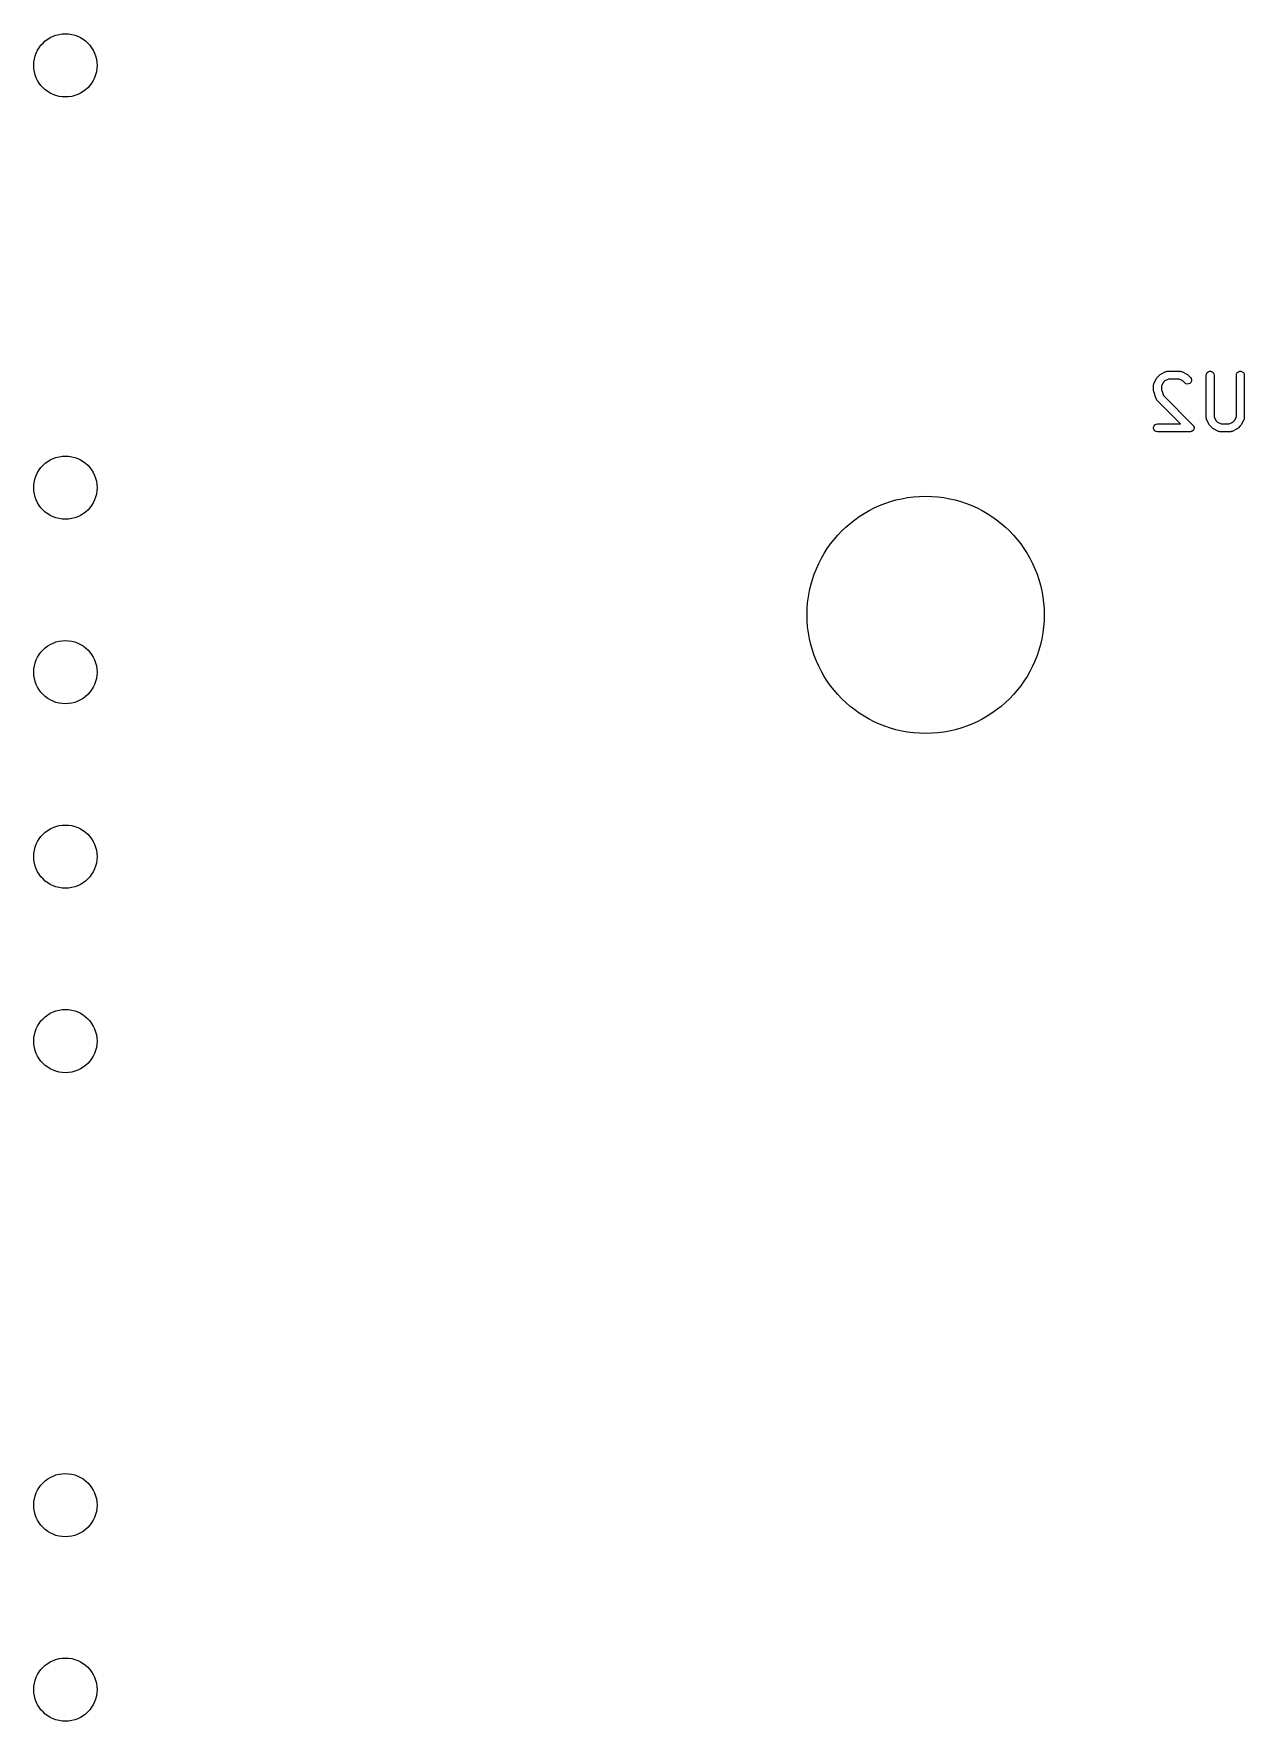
# Model space of a CAD drawing. Extents: x 84 to 155, y -171 to -35.
# Drawn here: x 90.97 to 113.93, y -169.07 to -137.06 of the extents above; entities that cross this region are included whole.
import ezdxf

# ---------------------------------------------------------------- set-up
doc = ezdxf.new("R2010")
doc.units = 0
doc.header["$MEASUREMENT"] = 0
doc.layers.add('BLACK', color=7, linetype='CONTINUOUS')

msp = doc.modelspace()

# ---------------------------------------------------------------- linework, layer by layer
at = {"layer": 'BLACK', "linetype": 'CONTINUOUS'}
for p, q in [((112.209, -143.716), (112.212, -143.707)), ((112.21, -143.72), (112.209, -143.716)), ((112.209, -143.724), (112.21, -143.72)), ((112.209, -143.82), (112.209, -143.724)), ((112.212, -143.707), (112.213, -143.699)), ((112.213, -143.699), (112.216, -143.695)), ((112.216, -143.695), (112.217, -143.691)), ((112.217, -143.691), (112.265, -143.596)), ((112.265, -143.596), (112.272, -143.586)), ((112.272, -143.586), (112.279, -143.576)), ((112.279, -143.576), (112.326, -143.528)), ((112.326, -143.528), (112.336, -143.522)), ((112.336, -143.522), (112.346, -143.514)), ((112.346, -143.514), (112.441, -143.467)), ((112.393, -143.674), (112.359, -143.742)), ((112.359, -143.742), (112.359, -143.807)), ((112.424, -143.643), (112.393, -143.674)), ((112.492, -143.609), (112.424, -143.643)), ((112.441, -143.467), (112.445, -143.466)), ((112.445, -143.466), (112.449, -143.463)), ((112.449, -143.463), (112.457, -143.462)), ((112.457, -143.462), (112.466, -143.459)), ((112.466, -143.459), (112.47, -143.46)), ((112.47, -143.46), (112.474, -143.459)), ((112.474, -143.459), (112.713, -143.459)), ((112.695, -143.609), (112.492, -143.609)), ((112.763, -143.643), (112.695, -143.609)), ((112.713, -143.459), (112.717, -143.46)), ((112.717, -143.46), (112.721, -143.459)), ((112.721, -143.459), (112.73, -143.462)), ((112.73, -143.462), (112.738, -143.463)), ((112.738, -143.463), (112.742, -143.466)), ((112.742, -143.466), (112.746, -143.467)), ((112.746, -143.467), (112.841, -143.514)), ((112.802, -143.682), (112.763, -143.643)), ((112.824, -143.697), (112.802, -143.682)), ((112.849, -143.704), (112.824, -143.697)), ((112.841, -143.514), (112.851, -143.522)), ((112.875, -143.702), (112.849, -143.704)), ((112.851, -143.522), (112.861, -143.528)), ((112.861, -143.528), (112.908, -143.576)), ((112.898, -143.691), (112.875, -143.702)), ((112.917, -143.672), (112.898, -143.691)), ((112.908, -143.576), (112.923, -143.597)), ((112.928, -143.649), (112.917, -143.672)), ((112.923, -143.597), (112.93, -143.623)), ((112.93, -143.623), (112.928, -143.649)), ((113.209, -143.534), (113.213, -143.508)), ((113.209, -144.343), (113.209, -143.534)), ((113.213, -143.508), (113.227, -143.486)), ((113.227, -143.486), (113.246, -143.469)), ((113.246, -143.469), (113.271, -143.46)), ((113.271, -143.46), (113.297, -143.46)), ((113.297, -143.46), (113.321, -143.469)), ((113.321, -143.469), (113.341, -143.486)), ((113.341, -143.486), (113.354, -143.508)), ((113.354, -143.508), (113.359, -143.534)), ((113.359, -143.534), (113.359, -144.326)), ((113.78, -143.534), (113.785, -143.508)), ((113.78, -144.326), (113.78, -143.534)), ((113.785, -143.508), (113.798, -143.486)), ((113.798, -143.486), (113.818, -143.469)), ((113.818, -143.469), (113.842, -143.46)), ((113.842, -143.46), (113.868, -143.46)), ((113.868, -143.46), (113.893, -143.469)), ((113.893, -143.469), (113.913, -143.486)), ((113.913, -143.486), (113.926, -143.508)), ((113.926, -143.508), (113.93, -143.534)), ((113.93, -143.534), (113.93, -144.343)), ((112.211, -143.831), (112.209, -143.82)), ((112.213, -143.843), (112.211, -143.831)), ((112.26, -143.986), (112.213, -143.843)), ((112.263, -143.99), (112.26, -143.986)), ((112.264, -143.994), (112.263, -143.99)), ((112.269, -144.001), (112.264, -143.994)), ((112.273, -144.009), (112.269, -144.001)), ((112.276, -144.012), (112.273, -144.009)), ((112.279, -144.015), (112.276, -144.012)), ((112.722, -144.459), (112.279, -144.015)), ((112.359, -143.807), (112.397, -143.922)), ((112.397, -143.922), (112.956, -144.481)), ((113.21, -144.348), (113.209, -144.343)), ((113.209, -144.352), (113.21, -144.348)), ((113.212, -144.36), (113.209, -144.352)), ((113.213, -144.369), (113.212, -144.36)), ((113.216, -144.373), (113.213, -144.369)), ((113.217, -144.377), (113.216, -144.373)), ((113.265, -144.472), (113.217, -144.377)), ((113.359, -144.326), (113.393, -144.394)), ((113.746, -144.394), (113.78, -144.326)), ((113.922, -144.377), (113.875, -144.472)), ((113.924, -144.373), (113.922, -144.377)), ((113.926, -144.369), (113.924, -144.373)), ((113.927, -144.36), (113.926, -144.369)), ((113.93, -144.352), (113.927, -144.36)), ((113.93, -144.343), (113.93, -144.348)), ((113.93, -144.348), (113.93, -144.352)), ((112.21, -144.521), (112.219, -144.496)), ((112.21, -144.547), (112.21, -144.521)), ((112.219, -144.571), (112.21, -144.547)), ((112.219, -144.496), (112.236, -144.476)), ((112.236, -144.591), (112.219, -144.571)), ((112.236, -144.476), (112.258, -144.463)), ((112.258, -144.604), (112.236, -144.591)), ((112.258, -144.463), (112.284, -144.459)), ((112.284, -144.609), (112.258, -144.604)), ((112.284, -144.459), (112.722, -144.459)), ((112.903, -144.609), (112.284, -144.609)), ((112.913, -144.607), (112.903, -144.609)), ((112.922, -144.606), (112.913, -144.607)), ((112.925, -144.605), (112.922, -144.606)), ((112.929, -144.604), (112.925, -144.605)), ((112.937, -144.599), (112.929, -144.604)), ((112.946, -144.595), (112.937, -144.599)), ((112.948, -144.593), (112.946, -144.595)), ((112.951, -144.591), (112.948, -144.593)), ((112.958, -144.584), (112.951, -144.591)), ((112.956, -144.481), (112.962, -144.489)), ((112.964, -144.577), (112.958, -144.584)), ((112.962, -144.489), (112.968, -144.496)), ((112.966, -144.574), (112.964, -144.577)), ((112.968, -144.571), (112.966, -144.574)), ((112.968, -144.496), (112.969, -144.499)), ((112.971, -144.562), (112.968, -144.571)), ((112.969, -144.499), (112.971, -144.502)), ((112.971, -144.502), (112.974, -144.512)), ((112.975, -144.553), (112.971, -144.562)), ((112.974, -144.512), (112.977, -144.521)), ((112.976, -144.55), (112.975, -144.553)), ((112.977, -144.547), (112.976, -144.55)), ((112.977, -144.521), (112.977, -144.524)), ((112.977, -144.524), (112.978, -144.527)), ((112.978, -144.527), (112.977, -144.537)), ((112.977, -144.537), (112.977, -144.547)), ((113.272, -144.482), (113.265, -144.472)), ((113.279, -144.492), (113.272, -144.482)), ((113.326, -144.539), (113.279, -144.492)), ((113.336, -144.546), (113.326, -144.539)), ((113.346, -144.553), (113.336, -144.546)), ((113.441, -144.601), (113.346, -144.553)), ((113.393, -144.394), (113.424, -144.425)), ((113.424, -144.425), (113.492, -144.459)), ((113.445, -144.602), (113.441, -144.601)), ((113.449, -144.604), (113.445, -144.602)), ((113.457, -144.606), (113.449, -144.604)), ((113.466, -144.608), (113.457, -144.606)), ((113.47, -144.608), (113.466, -144.608)), ((113.474, -144.609), (113.47, -144.608)), ((113.665, -144.609), (113.474, -144.609)), ((113.492, -144.459), (113.647, -144.459)), ((113.647, -144.459), (113.716, -144.425)), ((113.669, -144.608), (113.665, -144.609)), ((113.674, -144.608), (113.669, -144.608)), ((113.682, -144.606), (113.674, -144.608)), ((113.691, -144.604), (113.682, -144.606)), ((113.694, -144.602), (113.691, -144.604)), ((113.698, -144.601), (113.694, -144.602)), ((113.794, -144.553), (113.698, -144.601)), ((113.716, -144.425), (113.746, -144.394)), ((113.803, -144.546), (113.794, -144.553)), ((113.813, -144.539), (113.803, -144.546)), ((113.861, -144.492), (113.813, -144.539)), ((113.868, -144.482), (113.861, -144.492)), ((113.875, -144.472), (113.868, -144.482))]:
    msp.add_line(p, q, dxfattribs=at)
at = {"layer": 'BLACK'}
for centre, radius in [((91.567, -137.657), 0.6), ((91.567, -145.669), 0.6), ((107.886, -148.082), 2.25), ((91.567, -149.169), 0.6), ((91.567, -152.669), 0.6), ((91.567, -156.169), 0.6), ((91.567, -164.973), 0.6), ((91.567, -168.473), 0.6)]:
    msp.add_circle(centre, radius, dxfattribs=at)

doc.saveas('drawing.dxf')
